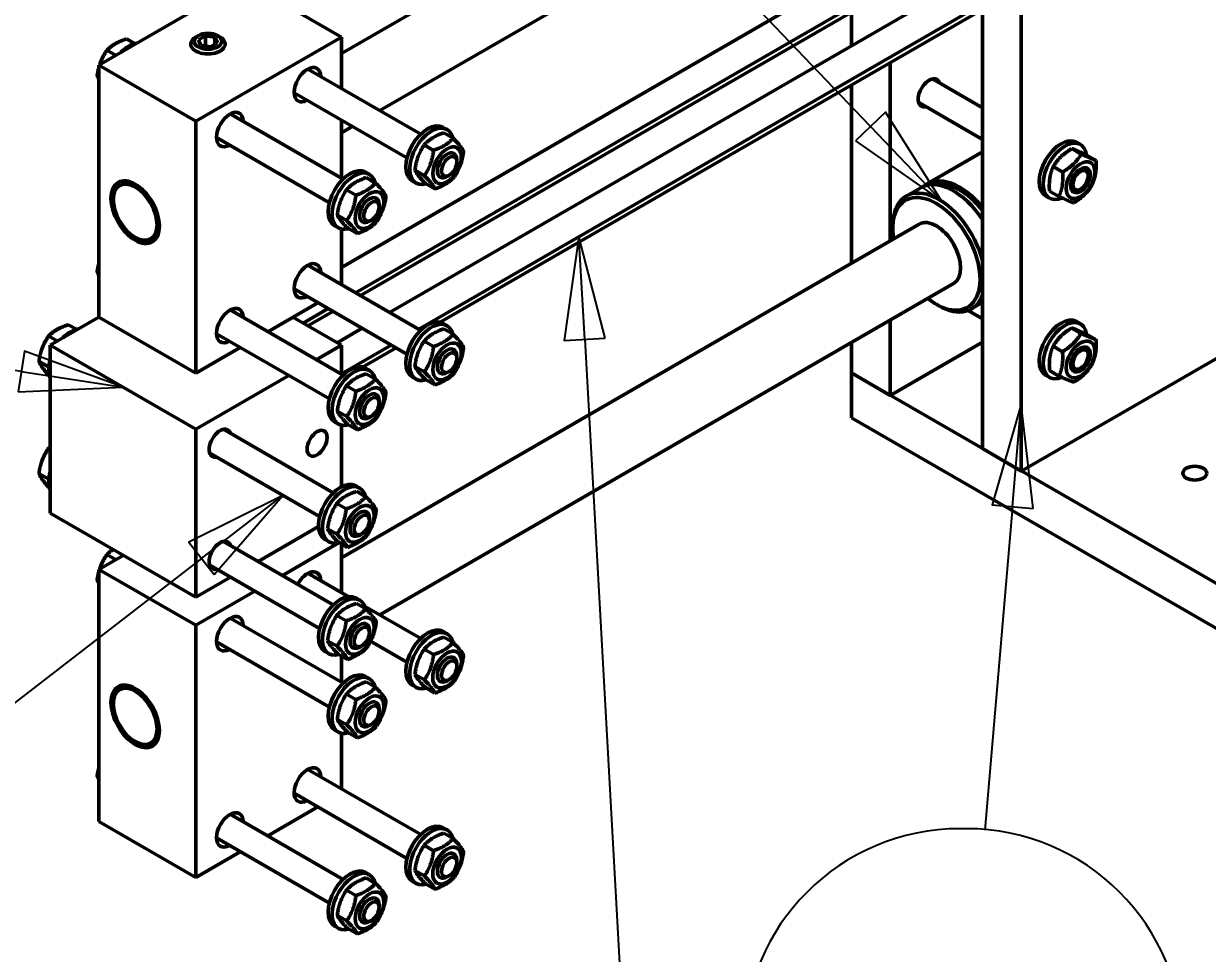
# Model space of a CAD drawing. Header units: millimetres. Extents: x -1492 to 2520, y -1551 to 1782.
# Drawn here: x 1373.2 to 1545.7, y 1148.5 to 1284 of the extents above; entities that cross this region are included whole.
import ezdxf

# ---------------------------------------------------------------- set-up
doc = ezdxf.new("R2010")
doc.units = ezdxf.units.MM
doc.header["$LTSCALE"] = 6
doc.layers.add('Symbol (ISO)', color=7, linetype='Continuous', lineweight=25)
doc.layers.add('Visible (ISO)', color=7, linetype='Continuous', lineweight=50)
doc.styles.add('Note Text (ISO)', font='tahoma.ttf')

# ---------------------------------------------------------------- blocks, each defined once
blk = doc.blocks.new('Balloon5')
at = {"layer": 'Symbol (ISO)'}
for p, q in [((249.438, 211.497), (234.134, 227.531)), ((249.8, 211.842), (249.077, 211.152)), ((251.165, 209.689), (249.8, 211.842)), ((249.438, 211.497), (251.165, 209.689)), ((249.077, 211.152), (251.165, 209.689))]:
    blk.add_line(p, q, dxfattribs=at)
at = {"layer": 'Symbol (ISO)', "flags": 128}
blk.add_lwpolyline([(249.077, 211.152), (251.165, 209.689), (249.8, 211.842), (249.077, 211.152)], dxfattribs=at)
at = {"layer": 'Symbol (ISO)'}
blk.add_solid([(249.077, 211.152), (251.165, 209.689), (249.8, 211.842), (249.077, 211.152)], dxfattribs=at)
blk = doc.blocks.new('Balloon6')
at = {"layer": 'Symbol (ISO)'}
for p, q in [((208.365, 213.987), (208.198, 213.987)), ((228.816, 205.55), (213.544, 207.93)), ((228.893, 206.044), (228.739, 205.056)), ((231.287, 205.165), (228.893, 206.044)), ((228.816, 205.55), (231.287, 205.165)), ((228.739, 205.056), (231.287, 205.165)), ((208.365, 203.487), (208.198, 203.487))]:
    blk.add_line(p, q, dxfattribs=at)
at = {"layer": 'Symbol (ISO)', "flags": 128}
blk.add_lwpolyline([(228.739, 205.056), (231.287, 205.165), (228.893, 206.044), (228.739, 205.056)], dxfattribs=at)
at = {"layer": 'Symbol (ISO)'}
for centre, start, end in [((208.198, 208.737), 90, 270), ((208.365, 208.737), 270, 90)]:
    blk.add_arc(centre, 5.25, start, end, dxfattribs=at)
blk.add_solid([(228.739, 205.056), (231.287, 205.165), (228.893, 206.044), (228.739, 205.056)], dxfattribs=at)
at = {"layer": 'Symbol (ISO)', "insert": (208.281, 208.777), "char_height": 3.5, "attachment_point": 5, "style": 'Note Text (ISO)'}
blk.add_mtext('018', dxfattribs=at)
blk = doc.blocks.new('Balloon7')
at = {"layer": 'Symbol (ISO)'}
for p, q in [((235.171, 202.537), (232.888, 201.404)), ((233.194, 201.008), (235.171, 202.537)), ((233.5, 200.613), (235.171, 202.537)), ((232.888, 201.404), (233.5, 200.613)), ((233.194, 201.008), (222.099, 192.429))]:
    blk.add_line(p, q, dxfattribs=at)
at = {"layer": 'Symbol (ISO)', "flags": 128}
blk.add_lwpolyline([(233.5, 200.613), (235.171, 202.537), (232.888, 201.404), (233.5, 200.613)], dxfattribs=at)
at = {"layer": 'Symbol (ISO)'}
blk.add_solid([(233.5, 200.613), (235.171, 202.537), (232.888, 201.404), (233.5, 200.613)], dxfattribs=at)
blk = doc.blocks.new('Balloon10')
at = {"layer": 'Symbol (ISO)'}
for p, q in [((242.358, 208.822), (241.999, 206.298)), ((242.498, 206.326), (242.358, 208.822)), ((242.997, 206.354), (242.358, 208.822)), ((241.999, 206.298), (242.997, 206.354)), ((242.498, 206.326), (243.833, 182.485))]:
    blk.add_line(p, q, dxfattribs=at)
at = {"layer": 'Symbol (ISO)', "flags": 128}
blk.add_lwpolyline([(242.997, 206.354), (242.358, 208.822), (241.999, 206.298), (242.997, 206.354)], dxfattribs=at)
at = {"layer": 'Symbol (ISO)'}
blk.add_solid([(242.997, 206.354), (242.358, 208.822), (241.999, 206.298), (242.997, 206.354)], dxfattribs=at)
blk = doc.blocks.new('Balloon23')
at = {"layer": 'Symbol (ISO)'}
for p, q in [((253.101, 204.755), (252.39, 202.307)), ((252.888, 202.264), (253.101, 204.755)), ((253.386, 202.222), (253.101, 204.755)), ((252.888, 202.264), (252.216, 194.403)), ((252.39, 202.307), (253.386, 202.222)), ((251.771, 194.442), (251.61, 194.442)), ((251.771, 183.942), (251.61, 183.942))]:
    blk.add_line(p, q, dxfattribs=at)
at = {"layer": 'Symbol (ISO)', "flags": 128}
blk.add_lwpolyline([(253.386, 202.222), (253.101, 204.755), (252.39, 202.307), (253.386, 202.222)], dxfattribs=at)
at = {"layer": 'Symbol (ISO)'}
for centre, start, end in [((251.61, 189.192), 90, 270), ((251.771, 189.192), 270, 90)]:
    blk.add_arc(centre, 5.25, start, end, dxfattribs=at)
blk.add_solid([(253.386, 202.222), (253.101, 204.755), (252.39, 202.307), (253.386, 202.222)], dxfattribs=at)
at = {"layer": 'Symbol (ISO)', "insert": (251.69, 189.229), "char_height": 3.5, "attachment_point": 5, "style": 'Note Text (ISO)'}
blk.add_mtext('012', dxfattribs=at)

msp = doc.modelspace()

# ---------------------------------------------------------------- linework, layer by layer
at = {"layer": 'Visible (ISO)'}
for p, q in [((1512.95, 1222.05), (1512.95, 1344.52)), ((1518.6, 1218.78), (1518.6, 1341.25)), ((1419.54, 1279.63), (1503.73, 1328.23)), ((1425.12, 1271.3), (1508.73, 1319.57)), ((1419.54, 1248.46), (1512.95, 1302.39)), ((1512.95, 1297.49), (1421.61, 1244.76)), ((1422.31, 1244.35), (1512.95, 1296.68)), ((1405.4, 1290.18), (1384.18, 1277.94)), ((1419.54, 1282.02), (1405.4, 1290.18)), ((1426.56, 1241.9), (1506.92, 1288.3)), ((1512.95, 1286.88), (1430.8, 1239.45)), ((1433.94, 1240.45), (1512.95, 1286.06)), ((1493.85, 1280.76), (1493.85, 1285.66)), ((1389.4, 1281.06), (1388.24, 1281.74)), ((1398.67, 1282.22), (1398.33, 1282.02)), ((1419.54, 1282.02), (1398.33, 1269.77)), ((1398.7, 1281.61), (1399.72, 1282.2)), ((1399.07, 1280.81), (1398.7, 1281.61)), ((1399.72, 1282.2), (1401.11, 1281.99)), ((1399.72, 1280.71), (1399.72, 1282.2)), ((1401.11, 1281.99), (1401.49, 1281.18)), ((1401.11, 1280.97), (1401.11, 1281.99)), ((1401.51, 1282.22), (1401.86, 1282.02)), ((1419.54, 1274.53), (1419.54, 1282.02)), ((1386.64, 1279.36), (1385.38, 1280.09)), ((1400.47, 1280.59), (1399.07, 1280.81)), ((1401.49, 1281.18), (1400.47, 1280.59)), ((1499.51, 1252.31), (1499.51, 1278.31)), ((1384.18, 1276.27), (1383.95, 1276.4)), ((1384.18, 1277.94), (1384.18, 1241.19)), ((1398.33, 1269.77), (1384.18, 1277.94)), ((1414.65, 1277.35), (1431.09, 1267.86)), ((1493.85, 1249.05), (1493.85, 1275.04)), ((1505.65, 1275.92), (1512.95, 1271.71)), ((1412.65, 1273.89), (1429.09, 1264.4)), ((1503.65, 1272.46), (1512.95, 1267.09)), ((1398.33, 1233.03), (1398.33, 1269.77)), ((1403.33, 1270.82), (1419.78, 1261.33)), ((1419.54, 1261.47), (1419.54, 1269.91)), ((1419.54, 1268.08), (1421.12, 1268.99)), ((1434.35, 1268.86), (1434.92, 1268.54)), ((1435.82, 1267.28), (1434.45, 1268.07)), ((1401.33, 1267.36), (1417.78, 1257.86)), ((1432.97, 1265.51), (1431.6, 1266.3)), ((1526.65, 1266.69), (1527.22, 1266.36)), ((1512.95, 1265.27), (1504.87, 1260.61)), ((1525.97, 1265.76), (1527.34, 1264.97)), ((1528.12, 1264.83), (1529.49, 1264.04)), ((1431.63, 1261.82), (1430.26, 1262.61)), ((1436.35, 1263.8), (1436.35, 1264.15)), ((1523.26, 1263.14), (1524.63, 1262.35)), ((1423.04, 1262.33), (1423.61, 1262)), ((1424.51, 1260.75), (1423.14, 1261.54)), ((1429.85, 1261.07), (1430.42, 1260.74)), ((1435.24, 1261.87), (1434.93, 1261.7)), ((1528.34, 1261.8), (1528.34, 1261.93)), ((1421.65, 1258.98), (1420.28, 1259.77)), ((1433.15, 1259.9), (1431.78, 1260.69)), ((1503.95, 1260.07), (1501.83, 1258.85)), ((1522.71, 1259.58), (1524.08, 1258.79)), ((1527.23, 1259.87), (1527.12, 1259.81)), ((1386.31, 1258.34), (1386.31, 1258.75)), ((1425.03, 1257.27), (1425.03, 1257.62)), ((1522.15, 1258.89), (1522.72, 1258.56)), ((1420.32, 1255.29), (1418.95, 1256.08)), ((1418.54, 1254.54), (1419.11, 1254.21)), ((1419.54, 1206.14), (1503.73, 1254.75)), ((1419.54, 1245.95), (1419.54, 1254.04)), ((1421.84, 1253.37), (1420.47, 1254.16)), ((1423.92, 1255.34), (1423.62, 1255.17)), ((1499.86, 1254.09), (1499.86, 1254.5)), ((1389.49, 1252.83), (1389.84, 1252.62)), ((1414.65, 1248.78), (1431.09, 1239.28)), ((1384.18, 1247.69), (1383.95, 1247.83)), ((1412.65, 1245.31), (1429.09, 1235.82)), ((1425.12, 1197.82), (1508.73, 1246.09)), ((1565.27, 1245.72), (1518.6, 1218.78)), ((1403.33, 1242.25), (1419.78, 1232.75)), ((1416.12, 1243.3), (1408.81, 1239.08)), ((1417.61, 1242.45), (1413.95, 1240.34)), ((1414.66, 1239.93), (1418.31, 1242.04)), ((1506.23, 1243.07), (1506.58, 1242.87)), ((1510.86, 1242.17), (1512.95, 1240.96)), ((1512.95, 1243.33), (1511.33, 1242.4)), ((1384.18, 1241.2), (1377.11, 1237.12)), ((1380.92, 1239.43), (1379.75, 1240.1)), ((1384.18, 1241.19), (1398.33, 1233.03)), ((1419.54, 1237.12), (1412.47, 1241.2)), ((1434.35, 1240.28), (1434.92, 1239.96)), ((1499.51, 1229.8), (1499.51, 1240.77)), ((1526.65, 1240.56), (1527.22, 1240.23)), ((1378.16, 1237.72), (1376.89, 1238.45)), ((1401.33, 1238.78), (1417.78, 1229.29)), ((1418.9, 1237.48), (1422.56, 1239.59)), ((1435.82, 1238.7), (1434.45, 1239.49)), ((1525.93, 1239.62), (1527.3, 1238.83)), ((1528.1, 1238.74), (1529.48, 1237.95)), ((1377.11, 1237.12), (1377.11, 1212.62)), ((1398.33, 1224.87), (1377.11, 1237.12)), ((1404.81, 1236.77), (1398.33, 1233.03)), ((1419.54, 1237.12), (1415.88, 1235)), ((1426.8, 1237.14), (1419.54, 1232.95)), ((1419.54, 1232.89), (1419.54, 1237.12)), ((1422.63, 1233.92), (1427.51, 1236.73)), ((1432.97, 1236.93), (1431.6, 1237.72)), ((1493.85, 1233.07), (1493.85, 1237.5)), ((1512.95, 1237.56), (1499.51, 1229.8)), ((1523.24, 1236.96), (1524.61, 1236.17)), ((1436.35, 1235.22), (1436.35, 1235.57)), ((1528.34, 1235.67), (1528.34, 1235.8)), ((1376.92, 1233.93), (1375.47, 1234.77)), ((1423.04, 1233.75), (1423.61, 1233.43)), ((1431.63, 1233.24), (1430.26, 1234.03)), ((1435.24, 1233.3), (1434.93, 1233.12)), ((1522.72, 1233.42), (1524.09, 1232.62)), ((1527.23, 1233.75), (1527.12, 1233.68)), ((1377.01, 1232.67), (1376.89, 1232.73)), ((1411.88, 1232.69), (1398.33, 1224.87)), ((1424.51, 1232.17), (1423.14, 1232.96)), ((1429.85, 1232.49), (1430.42, 1232.16)), ((1433.15, 1231.32), (1431.78, 1232.12)), ((1555.73, 1197.35), (1493.85, 1233.07)), ((1493.85, 1233.07), (1493.85, 1226.54)), ((1499.51, 1229.8), (1493.85, 1233.07)), ((1522.15, 1232.76), (1522.72, 1232.44)), ((1421.65, 1230.4), (1420.28, 1231.19)), ((1425.03, 1228.69), (1425.03, 1229.04)), ((1420.32, 1226.71), (1418.95, 1227.5)), ((1423.92, 1226.76), (1423.62, 1226.59)), ((1555.73, 1190.81), (1493.85, 1226.54)), ((1398.33, 1200.37), (1398.33, 1224.87)), ((1402.35, 1224.86), (1418.36, 1215.61)), ((1418.54, 1225.96), (1419.11, 1225.63)), ((1419.54, 1216.48), (1419.54, 1225.46)), ((1421.84, 1224.79), (1420.47, 1225.58)), ((1377.11, 1221.99), (1376.89, 1222.12)), ((1400.35, 1221.39), (1416.36, 1212.15)), ((1518.6, 1218.78), (1512.95, 1222.05)), ((1376.92, 1217.6), (1375.47, 1218.44)), ((1377.01, 1216.34), (1376.89, 1216.4)), ((1421.63, 1216.61), (1422.19, 1216.28)), ((1423.1, 1215.03), (1421.72, 1215.82)), ((1377.11, 1212.62), (1398.33, 1200.37)), ((1420.24, 1213.26), (1418.87, 1214.05)), ((1423.62, 1211.55), (1423.62, 1211.9)), ((1416.2, 1210.69), (1407.4, 1205.61)), ((1416.22, 1210.45), (1416, 1210.58)), ((1418.9, 1209.57), (1417.53, 1210.36)), ((1422.51, 1209.62), (1422.2, 1209.45)), ((1402.35, 1208.53), (1418.36, 1199.28)), ((1419.22, 1208.35), (1410.94, 1203.57)), ((1417.13, 1208.82), (1417.69, 1208.49)), ((1420.42, 1207.65), (1419.05, 1208.44)), ((1419.54, 1201.04), (1419.54, 1208.16)), ((1387.72, 1206.49), (1384.18, 1204.45)), ((1386.64, 1205.87), (1385.38, 1206.6)), ((1384.18, 1204.45), (1384.18, 1167.71)), ((1398.33, 1196.29), (1384.18, 1204.45)), ((1400.35, 1205.06), (1416.36, 1195.82)), ((1414.65, 1203.87), (1420.53, 1200.47)), ((1384.18, 1202.78), (1383.95, 1202.92)), ((1403.4, 1203.3), (1398.33, 1200.37)), ((1406.94, 1201.26), (1398.33, 1196.29)), ((1421.63, 1200.28), (1422.19, 1199.95)), ((1423.1, 1198.7), (1421.72, 1199.49)), ((1422.91, 1199.1), (1431.09, 1194.38)), ((1403.33, 1197.34), (1419.78, 1187.84)), ((1420.24, 1196.93), (1418.87, 1197.72)), ((1398.33, 1159.54), (1398.33, 1196.29)), ((1423.62, 1195.22), (1423.62, 1195.57)), ((1434.35, 1195.38), (1434.92, 1195.05)), ((1401.33, 1193.87), (1417.78, 1184.38)), ((1418.9, 1193.24), (1417.53, 1194.03)), ((1423.8, 1193.97), (1429.09, 1190.91)), ((1435.82, 1193.79), (1434.45, 1194.58)), ((1417.13, 1192.49), (1417.69, 1192.16)), ((1420.42, 1191.32), (1419.05, 1192.11)), ((1419.54, 1187.98), (1419.54, 1191.83)), ((1422.51, 1193.29), (1422.2, 1193.12)), ((1432.97, 1192.02), (1431.6, 1192.81)), ((1436.35, 1190.31), (1436.35, 1190.66)), ((1423.04, 1188.85), (1423.61, 1188.52)), ((1431.63, 1188.33), (1430.26, 1189.13)), ((1435.24, 1188.39), (1434.93, 1188.21)), ((1424.51, 1187.26), (1423.14, 1188.05)), ((1429.85, 1187.58), (1430.42, 1187.26)), ((1433.15, 1186.42), (1431.78, 1187.21)), ((1386.31, 1184.85), (1386.31, 1185.26)), ((1421.65, 1185.49), (1420.28, 1186.28)), ((1425.03, 1183.78), (1425.03, 1184.13)), ((1420.32, 1181.8), (1418.95, 1182.59)), ((1423.92, 1181.86), (1423.62, 1181.68)), ((1418.54, 1181.05), (1419.11, 1180.72)), ((1419.54, 1172.47), (1419.54, 1180.56)), ((1421.84, 1179.88), (1420.47, 1180.68)), ((1389.49, 1179.34), (1389.84, 1179.14)), ((1414.65, 1175.29), (1431.09, 1165.8)), ((1384.18, 1174.21), (1383.95, 1174.34)), ((1412.65, 1171.83), (1429.09, 1162.33)), ((1416.12, 1169.82), (1408.81, 1165.6)), ((1384.18, 1167.71), (1398.33, 1159.54)), ((1403.33, 1168.76), (1419.78, 1159.27)), ((1434.35, 1166.8), (1434.92, 1166.47)), ((1435.82, 1165.22), (1434.45, 1166.01)), ((1401.33, 1165.3), (1417.78, 1155.8)), ((1432.97, 1163.45), (1431.6, 1164.24)), ((1404.81, 1163.29), (1398.33, 1159.54)), ((1436.35, 1161.74), (1436.35, 1162.09)), ((1423.04, 1160.27), (1423.61, 1159.94)), ((1424.51, 1158.68), (1423.14, 1159.48)), ((1429.85, 1159.01), (1430.42, 1158.68)), ((1431.63, 1159.76), (1430.26, 1160.55)), ((1435.24, 1159.81), (1434.93, 1159.64)), ((1421.65, 1156.91), (1420.28, 1157.71)), ((1433.15, 1157.84), (1431.78, 1158.63)), ((1425.03, 1155.2), (1425.03, 1155.56)), ((1420.32, 1153.22), (1418.95, 1154.02)), ((1418.54, 1152.47), (1419.11, 1152.15)), ((1421.84, 1151.31), (1420.47, 1152.1)), ((1423.92, 1153.28), (1423.62, 1153.1))]:
    msp.add_line(p, q, dxfattribs=at)
for centre, major_axis, start_param, end_param in [((1400.09, 1281), (-2.5, 0), 5.497787, 10.210176), ((1388.57, 1277.04), (2.25, 3.9), 0.41819, 1.152606), ((1414.59, 1275.08), (-1.37, -2.38), 2.385136, 7.039642), ((1505.17, 1273.89), (-1.13, -1.95), 2.66571, 6.759068), ((1403.28, 1268.55), (-1.37, -2.38), 2.385136, 7.039642), ((1432.1, 1264.97), (-2.25, -3.9), 3.141593, 6.283185), ((1432.67, 1264.64), (-2.25, -3.9), 2.602827, 6.821951), ((1524.4, 1262.79), (-2.25, -3.9), 3.141593, 6.283185), ((1524.97, 1262.46), (-2.25, -3.9), 2.507572, 6.93285), ((1434.93, 1263.33), (1, 1.73), 5.49802, 10.209943), ((1420.79, 1258.43), (-2.25, -3.9), 3.141593, 6.283185), ((1421.36, 1258.11), (-2.25, -3.9), 2.602827, 6.821951), ((1389.84, 1256.71), (-2.5, 4.33), 0.07077, 0.785398), ((1508.7, 1251.85), (-4.75, 8.23), 4.814199, 6.283185), ((1509.62, 1252.38), (-4.75, 8.23), 4.980255, 6.380099), ((1509.62, 1252.38), (-4.5, 7.79), 4.948332, 6.104861), ((1506.58, 1250.62), (-4.75, 8.23), 4.252874, 7.068583), ((1423.62, 1256.8), (1, 1.73), 5.49802, 10.209943), ((1506.23, 1250.42), (4.5, -7.79), 5.30142, 10.406543), ((1506.23, 1250.42), (-2.5, 4.33), 3.141593, 6.283185), ((1389.84, 1256.71), (2.5, -4.33), 5.497787, 6.212416), ((1414.59, 1246.5), (-1.37, -2.38), 2.385136, 7.039642), ((1506.58, 1250.62), (4.75, -8.23), 5.497787, 6.742701), ((1403.28, 1239.97), (-1.37, -2.38), 2.385136, 7.039642), ((1432.1, 1236.39), (-2.25, -3.9), 3.141593, 6.283185), ((1432.67, 1236.06), (-2.25, -3.9), 2.602827, 6.821951), ((1524.4, 1236.66), (-2.25, -3.9), 3.141593, 6.283185), ((1524.97, 1236.33), (-2.25, -3.9), 2.517145, 6.925249), ((1380.08, 1235.4), (2.25, 3.9), 0.41819, 1.152606), ((1434.93, 1234.75), (1, 1.73), 5.49802, 10.209943), ((1380.08, 1235.4), (2.25, 3.9), 1.988986, 2.723403), ((1420.79, 1229.86), (-2.25, -3.9), 3.141593, 6.283185), ((1421.36, 1229.53), (-2.25, -3.9), 2.602827, 6.821951), ((1423.62, 1228.22), (1, 1.73), 5.49802, 10.209943), ((1401.86, 1222.83), (-1.13, -1.95), 2.66571, 6.759068), ((1380.08, 1219.07), (2.25, 3.9), 1.988986, 2.723403), ((1419.38, 1212.71), (-2.25, -3.9), 3.141593, 6.283185), ((1419.94, 1212.39), (-2.25, -3.9), 2.602827, 6.821951), ((1422.21, 1211.08), (1, 1.73), 5.49802, 10.209943), ((1401.86, 1206.5), (-1.13, -1.95), 2.66571, 6.759068), ((1414.59, 1201.59), (1.38, 2.38), 5.526729, 7.896568), ((1419.38, 1196.38), (-2.25, -3.9), 3.141593, 6.283185), ((1419.94, 1196.06), (-2.25, -3.9), 2.602827, 6.821951), ((1403.28, 1195.06), (-1.38, -2.38), 2.385136, 7.039642), ((1422.21, 1194.75), (1, 1.73), 5.49802, 10.209943), ((1432.1, 1191.48), (-2.25, -3.9), 3.141593, 6.283185), ((1432.67, 1191.15), (-2.25, -3.9), 2.602827, 6.821951), ((1434.93, 1189.85), (1, 1.73), 5.49802, 10.209943), ((1420.79, 1184.95), (-2.25, -3.9), 3.141593, 6.283185), ((1421.36, 1184.62), (-2.25, -3.9), 2.602827, 6.821951), ((1389.84, 1183.22), (-2.5, 4.33), 0.07077, 0.785398), ((1423.62, 1183.32), (1, 1.73), 5.49802, 10.209943), ((1389.84, 1183.22), (2.5, -4.33), 5.497787, 6.212416), ((1414.59, 1173.02), (-1.38, -2.38), 2.385136, 7.039642), ((1403.28, 1166.48), (-1.38, -2.38), 2.385136, 7.039642), ((1432.1, 1162.9), (-2.25, -3.9), 3.141593, 6.283185), ((1432.67, 1162.58), (-2.25, -3.9), 2.602827, 6.821951), ((1434.93, 1161.27), (1, 1.73), 5.49802, 10.209943), ((1420.79, 1156.37), (-2.25, -3.9), 3.141593, 6.283185), ((1421.36, 1156.04), (-2.25, -3.9), 2.602827, 6.821951), ((1423.62, 1154.74), (1, 1.73), 5.49802, 10.209943)]:
    msp.add_ellipse(centre, major_axis=major_axis, ratio=0.57735, start_param=start_param, end_param=end_param, dxfattribs=at)
for centre, major_axis in [((1400.09, 1281.4), (-2.01, 0)), ((1434.93, 1263.33), (-1.47, -2.55)), ((1435.24, 1263.16), (-0.79, -1.36)), ((1527.23, 1261.16), (-1.48, -2.55)), ((1527.23, 1261.16), (-1, -1.73)), ((1527.23, 1261.16), (-0.79, -1.36)), ((1389.49, 1256.5), (2.5, -4.33)), ((1389.49, 1256.5), (2.25, -3.9)), ((1423.62, 1256.8), (-1.47, -2.55)), ((1423.92, 1256.62), (-0.79, -1.36)), ((1434.93, 1234.75), (-1.47, -2.55)), ((1527.23, 1235.03), (-1.48, -2.55)), ((1527.23, 1235.03), (-1, -1.73)), ((1527.23, 1235.03), (-0.79, -1.36)), ((1435.24, 1234.58), (-0.79, -1.36)), ((1423.62, 1228.22), (-1.47, -2.55)), ((1423.92, 1228.05), (-0.79, -1.36)), ((1416, 1222.83), (-1.03, -1.79)), ((1543.88, 1218.47), (1.75, 0)), ((1422.21, 1211.08), (-1.48, -2.55)), ((1422.51, 1210.91), (-0.79, -1.36)), ((1422.21, 1194.75), (-1.48, -2.55)), ((1422.51, 1194.58), (-0.79, -1.36)), ((1434.93, 1189.85), (-1.48, -2.55)), ((1435.24, 1189.67), (-0.79, -1.36)), ((1389.49, 1183.02), (2.5, -4.33)), ((1389.49, 1183.02), (2.25, -3.9)), ((1423.62, 1183.32), (-1.48, -2.55)), ((1423.92, 1183.14), (-0.79, -1.36)), ((1434.93, 1161.27), (-1.48, -2.55)), ((1435.24, 1161.09), (-0.79, -1.36)), ((1423.62, 1154.74), (-1.48, -2.55)), ((1423.92, 1154.56), (-0.79, -1.36))]:
    msp.add_ellipse(centre, major_axis=major_axis, ratio=0.57735, dxfattribs=at)
for points, weights in [([(1388.24, 1281.74), (1387.25, 1281.42), (1386.59, 1281.04)], [1, 1.0379548493, 1]), ([(1385.38, 1280.09), (1384.78, 1279.23), (1384.44, 1278.37)], [1, 1.0379548493, 1]), ([(1386.59, 1281.04), (1385.92, 1280.66), (1385.38, 1280.09)], [1, 1.0379548493, 1]), ([(1384.44, 1278.37), (1384.38, 1278.19), (1384.32, 1278.01)], [1, 1.00763445686, 1.01219763652]), ([(1384.18, 1277.57), (1384.04, 1277.04), (1383.95, 1276.4)], [1.01871375822, 1.02121432204, 1]), ([(1383.95, 1276.4), (1384.04, 1276.17), (1384.18, 1275.92)], [1, 1.02121432204, 1.01871375822]), ([(1434.45, 1268.07), (1432.61, 1267.42), (1431.6, 1266.3)], [1, 1.15470053838, 1]), ([(1431.6, 1266.3), (1430.52, 1264.69), (1430.26, 1262.61)], [1, 1.15470053838, 1]), ([(1432.97, 1265.51), (1434.81, 1266.15), (1435.82, 1267.28)], [1, 1.15470053838, 1]), ([(1435.82, 1267.28), (1437, 1266.08), (1437.34, 1265.36)], [1, 1.15470053838, 1]), ([(1431.63, 1261.82), (1432.71, 1263.43), (1432.97, 1265.51)], [1, 1.15470053838, 1]), ([(1437.34, 1265.36), (1437.09, 1263.28), (1436.01, 1261.67)], [1, 1.15470053838, 1]), ([(1525.97, 1265.76), (1524.2, 1264.69), (1523.26, 1263.14)], [1, 1.15470053838, 1]), ([(1524.63, 1262.35), (1526.4, 1263.42), (1527.34, 1264.97)], [1, 1.15470053838, 1]), ([(1528.12, 1264.83), (1526.63, 1265.53), (1525.97, 1265.76)], [1, 1.15470053838, 1]), ([(1527.34, 1264.97), (1528.83, 1264.27), (1529.49, 1264.04)], [1, 1.15470053838, 1]), ([(1430.26, 1262.61), (1430.61, 1261.89), (1431.78, 1260.69)], [1, 1.15470053838, 1]), ([(1523.26, 1263.14), (1522.57, 1261.6), (1522.71, 1259.58)], [1, 1.15470053838, 1]), ([(1529.49, 1264.04), (1529.62, 1262.02), (1528.93, 1260.48)], [1, 1.15470053838, 1]), ([(1423.14, 1261.54), (1421.3, 1260.89), (1420.28, 1259.77)], [1, 1.15470053838, 1]), ([(1421.65, 1258.98), (1423.5, 1259.62), (1424.51, 1260.75)], [1, 1.15470053838, 1]), ([(1424.51, 1260.75), (1425.68, 1259.55), (1426.03, 1258.83)], [1, 1.15470053838, 1]), ([(1433.15, 1259.9), (1432.8, 1260.62), (1431.63, 1261.82)], [1, 1.15470053838, 1]), ([(1436.01, 1261.67), (1434.99, 1260.55), (1433.15, 1259.9)], [1, 1.15470053838, 1]), ([(1524.08, 1258.79), (1524.77, 1260.33), (1524.63, 1262.35)], [1, 1.15470053838, 1]), ([(1420.28, 1259.77), (1419.2, 1258.16), (1418.95, 1256.08)], [1, 1.15470053838, 1]), ([(1528.93, 1260.48), (1527.99, 1258.93), (1526.23, 1257.86)], [1, 1.15470053838, 1]), ([(1420.32, 1255.29), (1421.4, 1256.89), (1421.65, 1258.98)], [1, 1.15470053838, 1]), ([(1426.03, 1258.83), (1425.77, 1256.75), (1424.69, 1255.14)], [1, 1.15470053838, 1]), ([(1526.23, 1257.86), (1525.57, 1258.08), (1524.08, 1258.79)], [1, 1.15470053838, 1]), ([(1418.95, 1256.08), (1419.29, 1255.36), (1420.47, 1254.16)], [1, 1.15470053838, 1]), ([(1421.84, 1253.37), (1421.49, 1254.09), (1420.32, 1255.29)], [1, 1.15470053838, 1]), ([(1424.69, 1255.14), (1423.68, 1254.02), (1421.84, 1253.37)], [1, 1.15470053838, 1]), ([(1384.18, 1248.99), (1384.04, 1248.46), (1383.95, 1247.83)], [1.01871375822, 1.02121432204, 1]), ([(1383.95, 1247.83), (1384.04, 1247.59), (1384.18, 1247.34)], [1, 1.02121432204, 1.01871375822]), ([(1379.75, 1240.1), (1378.77, 1239.78), (1378.1, 1239.4)], [1, 1.0379548493, 1]), ([(1376.89, 1238.45), (1376.29, 1237.59), (1375.96, 1236.74)], [1, 1.0379548493, 1]), ([(1378.1, 1239.4), (1377.44, 1239.02), (1376.89, 1238.45)], [1, 1.0379548493, 1]), ([(1434.45, 1239.49), (1432.61, 1238.85), (1431.6, 1237.72)], [1, 1.15470053838, 1]), ([(1432.97, 1236.93), (1434.81, 1237.58), (1435.82, 1238.7)], [1, 1.15470053838, 1]), ([(1435.82, 1238.7), (1437, 1237.5), (1437.34, 1236.78)], [1, 1.15470053838, 1]), ([(1525.93, 1239.62), (1524.17, 1238.53), (1523.24, 1236.96)], [1, 1.15470053838, 1]), ([(1524.61, 1236.17), (1526.37, 1237.26), (1527.3, 1238.83)], [1, 1.15470053838, 1]), ([(1528.1, 1238.74), (1526.6, 1239.42), (1525.93, 1239.62)], [1, 1.15470053838, 1]), ([(1527.3, 1238.83), (1528.8, 1238.15), (1529.48, 1237.95)], [1, 1.15470053838, 1]), ([(1375.96, 1236.74), (1375.63, 1235.88), (1375.47, 1234.77)], [1, 1.0379548493, 1]), ([(1431.6, 1237.72), (1430.52, 1236.12), (1430.26, 1234.03)], [1, 1.15470053838, 1]), ([(1431.63, 1233.24), (1432.71, 1234.85), (1432.97, 1236.93)], [1, 1.15470053838, 1]), ([(1437.34, 1236.78), (1437.09, 1234.7), (1436.01, 1233.09)], [1, 1.15470053838, 1]), ([(1523.24, 1236.96), (1522.57, 1235.43), (1522.72, 1233.42)], [1, 1.15470053838, 1]), ([(1529.48, 1237.95), (1529.63, 1235.94), (1528.96, 1234.4)], [1, 1.15470053838, 1]), ([(1524.09, 1232.62), (1524.76, 1234.16), (1524.61, 1236.17)], [1, 1.15470053838, 1]), ([(1375.47, 1234.77), (1375.63, 1234.35), (1375.96, 1233.88)], [1, 1.0379548493, 1]), ([(1375.96, 1233.88), (1376.29, 1233.41), (1376.89, 1232.73)], [1, 1.0379548493, 1]), ([(1430.26, 1234.03), (1430.61, 1233.31), (1431.78, 1232.12)], [1, 1.15470053838, 1]), ([(1433.15, 1231.32), (1432.8, 1232.04), (1431.63, 1233.24)], [1, 1.15470053838, 1]), ([(1528.96, 1234.4), (1528.03, 1232.83), (1526.27, 1231.74)], [1, 1.15470053838, 1]), ([(1423.14, 1232.96), (1421.3, 1232.31), (1420.28, 1231.19)], [1, 1.15470053838, 1]), ([(1421.65, 1230.4), (1423.5, 1231.05), (1424.51, 1232.17)], [1, 1.15470053838, 1]), ([(1424.51, 1232.17), (1425.68, 1230.97), (1426.03, 1230.25)], [1, 1.15470053838, 1]), ([(1436.01, 1233.09), (1434.99, 1231.97), (1433.15, 1231.32)], [1, 1.15470053838, 1]), ([(1526.27, 1231.74), (1525.59, 1231.94), (1524.09, 1232.62)], [1, 1.15470053838, 1]), ([(1420.28, 1231.19), (1419.2, 1229.58), (1418.95, 1227.5)], [1, 1.15470053838, 1]), ([(1420.32, 1226.71), (1421.4, 1228.32), (1421.65, 1230.4)], [1, 1.15470053838, 1]), ([(1426.03, 1230.25), (1425.77, 1228.17), (1424.69, 1226.56)], [1, 1.15470053838, 1]), ([(1418.95, 1227.5), (1419.29, 1226.78), (1420.47, 1225.58)], [1, 1.15470053838, 1]), ([(1421.84, 1224.79), (1421.49, 1225.51), (1420.32, 1226.71)], [1, 1.15470053838, 1]), ([(1424.69, 1226.56), (1423.68, 1225.44), (1421.84, 1224.79)], [1, 1.15470053838, 1]), ([(1376.89, 1222.12), (1376.29, 1221.26), (1375.96, 1220.41)], [1, 1.0379548493, 1]), ([(1377.11, 1222.34), (1377, 1222.23), (1376.89, 1222.12)], [1.01179952157, 1.00730617301, 1]), ([(1375.96, 1220.41), (1375.63, 1219.55), (1375.47, 1218.44)], [1, 1.0379548493, 1]), ([(1375.47, 1218.44), (1375.63, 1218.02), (1375.96, 1217.55)], [1, 1.0379548493, 1]), ([(1375.96, 1217.55), (1376.29, 1217.08), (1376.89, 1216.4)], [1, 1.0379548493, 1]), ([(1421.72, 1215.82), (1419.88, 1215.17), (1418.87, 1214.05)], [1, 1.15470053838, 1]), ([(1420.24, 1213.26), (1422.08, 1213.9), (1423.1, 1215.03)], [1, 1.15470053838, 1]), ([(1423.1, 1215.03), (1424.27, 1213.83), (1424.62, 1213.11)], [1, 1.15470053838, 1]), ([(1418.87, 1214.05), (1417.79, 1212.44), (1417.53, 1210.36)], [1, 1.15470053838, 1]), ([(1418.9, 1209.57), (1419.98, 1211.17), (1420.24, 1213.26)], [1, 1.15470053838, 1]), ([(1424.62, 1213.11), (1424.36, 1211.03), (1423.28, 1209.42)], [1, 1.15470053838, 1]), ([(1417.53, 1210.36), (1417.88, 1209.64), (1419.05, 1208.44)], [1, 1.15470053838, 1]), ([(1420.42, 1207.65), (1420.08, 1208.37), (1418.9, 1209.57)], [1, 1.15470053838, 1]), ([(1423.28, 1209.42), (1422.26, 1208.3), (1420.42, 1207.65)], [1, 1.15470053838, 1]), ([(1386.25, 1207.34), (1385.79, 1207.03), (1385.38, 1206.6)], [1.01441860689, 1.02827874824, 1]), ([(1385.38, 1206.6), (1384.78, 1205.74), (1384.44, 1204.89)], [1, 1.0379548493, 1]), ([(1384.18, 1204.08), (1384.04, 1203.55), (1383.95, 1202.92)], [1.01871375822, 1.02121432204, 1]), ([(1384.44, 1204.89), (1384.38, 1204.71), (1384.32, 1204.53)], [1, 1.00763445686, 1.01219763652]), ([(1383.95, 1202.92), (1384.04, 1202.68), (1384.18, 1202.44)], [1, 1.02121432204, 1.01871375822]), ([(1421.72, 1199.49), (1419.88, 1198.84), (1418.87, 1197.72)], [1, 1.15470053838, 1]), ([(1420.24, 1196.93), (1422.08, 1197.57), (1423.1, 1198.7)], [1, 1.15470053838, 1]), ([(1423.1, 1198.7), (1424.27, 1197.5), (1424.62, 1196.78)], [1, 1.15470053838, 1]), ([(1418.87, 1197.72), (1417.79, 1196.11), (1417.53, 1194.03)], [1, 1.15470053838, 1]), ([(1418.9, 1193.24), (1419.98, 1194.84), (1420.24, 1196.93)], [1, 1.15470053838, 1]), ([(1424.62, 1196.78), (1424.36, 1194.7), (1423.28, 1193.09)], [1, 1.15470053838, 1]), ([(1417.53, 1194.03), (1417.88, 1193.31), (1419.05, 1192.11)], [1, 1.15470053838, 1]), ([(1434.45, 1194.58), (1432.61, 1193.94), (1431.6, 1192.81)], [1, 1.15470053838, 1]), ([(1432.97, 1192.02), (1434.81, 1192.67), (1435.82, 1193.79)], [1, 1.15470053838, 1]), ([(1435.82, 1193.79), (1437, 1192.6), (1437.34, 1191.88)], [1, 1.15470053838, 1]), ([(1420.42, 1191.32), (1420.08, 1192.04), (1418.9, 1193.24)], [1, 1.15470053838, 1]), ([(1423.28, 1193.09), (1422.26, 1191.97), (1420.42, 1191.32)], [1, 1.15470053838, 1]), ([(1431.6, 1192.81), (1430.52, 1191.21), (1430.26, 1189.13)], [1, 1.15470053838, 1]), ([(1431.63, 1188.33), (1432.71, 1189.94), (1432.97, 1192.02)], [1, 1.15470053838, 1]), ([(1437.34, 1191.88), (1437.09, 1189.79), (1436.01, 1188.19)], [1, 1.15470053838, 1]), ([(1430.26, 1189.13), (1430.61, 1188.41), (1431.78, 1187.21)], [1, 1.15470053838, 1]), ([(1433.15, 1186.42), (1432.8, 1187.14), (1431.63, 1188.33)], [1, 1.15470053838, 1]), ([(1423.14, 1188.05), (1421.3, 1187.41), (1420.28, 1186.28)], [1, 1.15470053838, 1]), ([(1421.65, 1185.49), (1423.5, 1186.14), (1424.51, 1187.26)], [1, 1.15470053838, 1]), ([(1424.51, 1187.26), (1425.68, 1186.06), (1426.03, 1185.34)], [1, 1.15470053838, 1]), ([(1436.01, 1188.19), (1434.99, 1187.06), (1433.15, 1186.42)], [1, 1.15470053838, 1]), ([(1420.28, 1186.28), (1419.2, 1184.68), (1418.95, 1182.59)], [1, 1.15470053838, 1]), ([(1420.32, 1181.8), (1421.4, 1183.41), (1421.65, 1185.49)], [1, 1.15470053838, 1]), ([(1426.03, 1185.34), (1425.77, 1183.26), (1424.69, 1181.65)], [1, 1.15470053838, 1]), ([(1418.95, 1182.59), (1419.29, 1181.87), (1420.47, 1180.68)], [1, 1.15470053838, 1]), ([(1421.84, 1179.88), (1421.49, 1180.61), (1420.32, 1181.8)], [1, 1.15470053838, 1]), ([(1424.69, 1181.65), (1423.68, 1180.53), (1421.84, 1179.88)], [1, 1.15470053838, 1]), ([(1384.18, 1175.5), (1384.04, 1174.97), (1383.95, 1174.34)], [1.01871375822, 1.02121432204, 1]), ([(1383.95, 1174.34), (1384.04, 1174.1), (1384.18, 1173.86)], [1, 1.02121432204, 1.01871375822]), ([(1434.45, 1166.01), (1432.61, 1165.36), (1431.6, 1164.24)], [1, 1.15470053838, 1]), ([(1431.6, 1164.24), (1430.52, 1162.63), (1430.26, 1160.55)], [1, 1.15470053838, 1]), ([(1432.97, 1163.45), (1434.81, 1164.09), (1435.82, 1165.22)], [1, 1.15470053838, 1]), ([(1435.82, 1165.22), (1437, 1164.02), (1437.34, 1163.3)], [1, 1.15470053838, 1]), ([(1431.63, 1159.76), (1432.71, 1161.36), (1432.97, 1163.45)], [1, 1.15470053838, 1]), ([(1437.34, 1163.3), (1437.09, 1161.22), (1436.01, 1159.61)], [1, 1.15470053838, 1]), ([(1423.14, 1159.48), (1421.3, 1158.83), (1420.28, 1157.71)], [1, 1.15470053838, 1]), ([(1430.26, 1160.55), (1430.61, 1159.83), (1431.78, 1158.63)], [1, 1.15470053838, 1]), ([(1433.15, 1157.84), (1432.8, 1158.56), (1431.63, 1159.76)], [1, 1.15470053838, 1]), ([(1436.01, 1159.61), (1434.99, 1158.49), (1433.15, 1157.84)], [1, 1.15470053838, 1]), ([(1420.28, 1157.71), (1419.2, 1156.1), (1418.95, 1154.02)], [1, 1.15470053838, 1]), ([(1421.65, 1156.91), (1423.5, 1157.56), (1424.51, 1158.68)], [1, 1.15470053838, 1]), ([(1424.51, 1158.68), (1425.68, 1157.49), (1426.03, 1156.77)], [1, 1.15470053838, 1]), ([(1420.32, 1153.22), (1421.4, 1154.83), (1421.65, 1156.91)], [1, 1.15470053838, 1]), ([(1426.03, 1156.77), (1425.77, 1154.68), (1424.69, 1153.08)], [1, 1.15470053838, 1]), ([(1418.95, 1154.02), (1419.29, 1153.3), (1420.47, 1152.1)], [1, 1.15470053838, 1]), ([(1421.84, 1151.31), (1421.49, 1152.03), (1420.32, 1153.22)], [1, 1.15470053838, 1]), ([(1424.69, 1153.08), (1423.68, 1151.95), (1421.84, 1151.31)], [1, 1.15470053838, 1])]:
    msp.add_rational_spline(points, weights, degree=2, dxfattribs=at)

# ---------------------------------------------------------------- block references
at = {"layer": 'Symbol (ISO)', "xscale": 6, "yscale": 6, "zscale": 6}
for name in ['Balloon5', 'Balloon6', 'Balloon10', 'Balloon23', 'Balloon7']:
    msp.add_blockref(name, (0, 0), dxfattribs=at)

doc.saveas('drawing.dxf')
